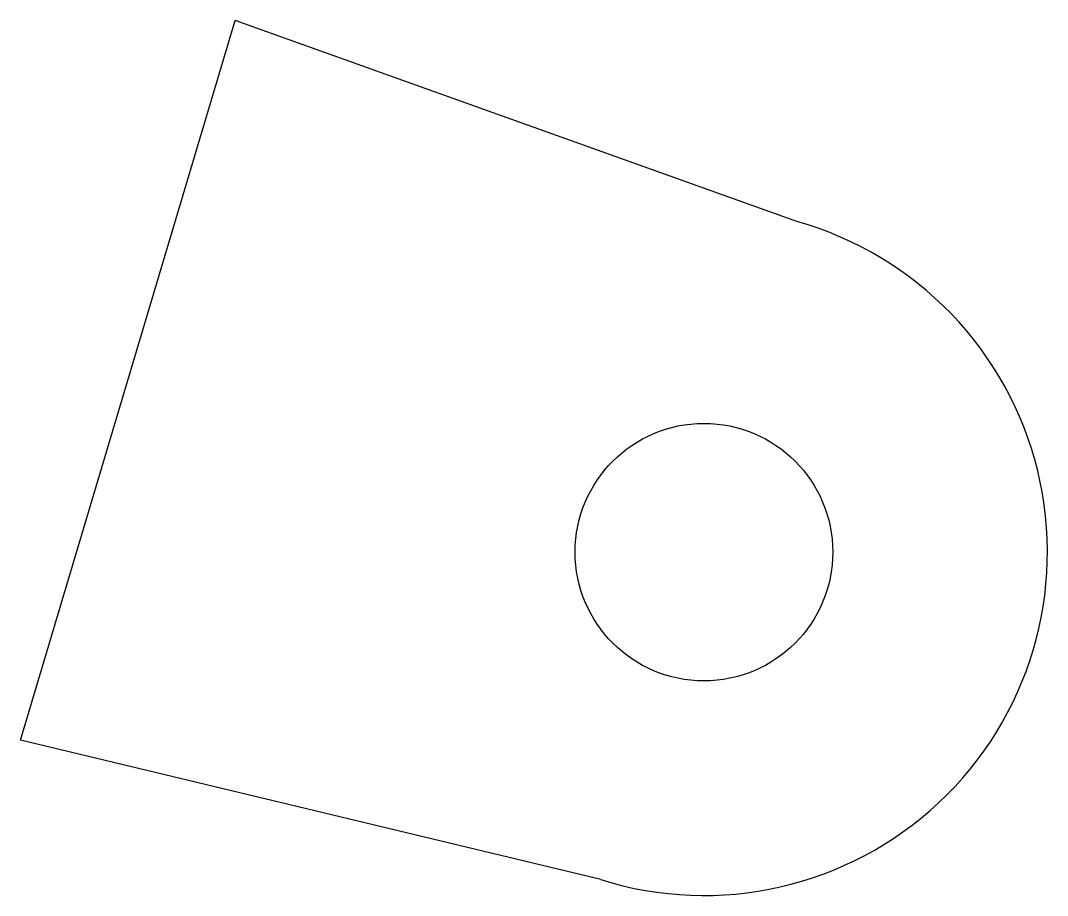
# Model space of a CAD drawing. Extents: x 147.9 to 195.7, y 99.3 to 140.1.
import ezdxf

# ---------------------------------------------------------------- set-up
doc = ezdxf.new("R2010")
doc.units = 0
doc.header["$MEASUREMENT"] = 0
doc.layers.get('0').update_dxf_attribs({"linetype": 'CONTINUOUS'})

msp = doc.modelspace()

# ---------------------------------------------------------------- linework, layer by layer
for p, q in [((147.913, 106.577), (157.915, 140.118)), ((184.08, 130.748), (157.915, 140.118)), ((174.937, 100.086), (147.913, 106.577))]:
    msp.add_line(p, q)
msp.add_circle((179.746, 115.346), 6)
msp.add_arc((179.746, 115.346), 16, 252.508, 74.2848)

doc.saveas('drawing.dxf')
